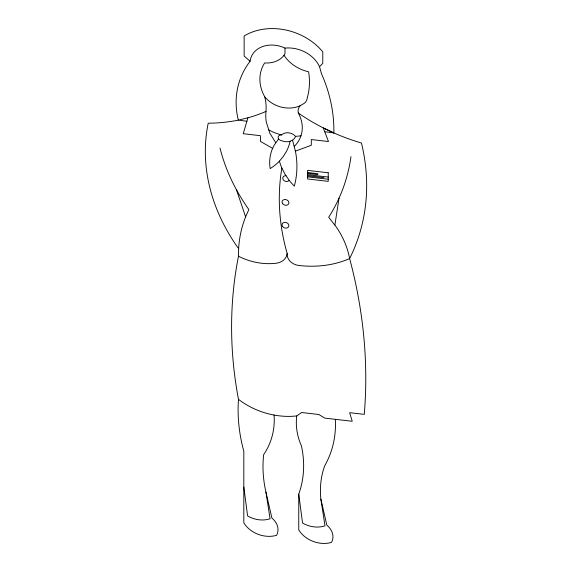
<?xml version="1.0" encoding="UTF-8"?>
<svg xmlns="http://www.w3.org/2000/svg" width="572" height="572" viewBox="0 0 572 572"><rect width="100%" height="100%" fill="white"/><g stroke="black" fill="none" stroke-linecap="round" stroke-linejoin="round"><path stroke-width="0.86" d="M274.074 415.015A95.081 76.126 19.1 0 1 263.649 454.676A160.396 128.421 19.1 0 0 265.944 492.099L271.9 518.068A17.532 14.035 19.1 0 1 276.562 535.335A25.418 20.349 19.1 0 1 243.815 522.844L243.815 451.287A218.647 175.061 19.1 0 1 238.474 399.342A551.265 441.369 19.1 0 1 238.474 256.22L238.667 248.084A157.171 125.84 19.1 0 1 245.61 216.852L248.849 209.531A213.849 171.214 19.1 0 1 219.998 147.991M339.024 198.169L334.892 225.039M281.867 168.054L281.746 168.711A275.847 220.856 19.1 0 0 287.173 253.532A11.855 9.488 19.1 0 0 298.713 265.465A93.358 74.746 19.1 0 0 349.628 258.587A250.801 200.808 19.1 0 0 361.433 143.007A177.034 141.742 19.1 0 1 333.841 132.94L323.252 127.913A177.034 141.742 19.1 0 1 298.305 113.041A11.89 9.517 19.1 0 1 300.35 105.605L303.403 103.832A9.917 7.936 19.1 0 0 305.634 102.016L306.263 101.101A9.917 7.936 19.1 0 0 306.885 99.578L307.936 95.288A87.645 70.17 19.1 0 0 308.601 71.786A34.17 27.356 19.1 0 1 283.998 55.298A24.11 19.298 19.1 0 1 264.65 62.934A46.454 37.187 19.1 0 0 264.779 96.882A63.649 50.958 19.1 0 1 265.987 111.411A55.148 44.151 19.1 0 0 266.359 122.329L269.862 133.226L275.711 142.685M294.315 146.289C299.227 141.692 302.08 135.085 302.288 128.378A39.311 31.474 19.1 0 0 298.305 113.041M301.001 135.829L295.567 136.386A10.861 8.694 19.1 0 1 292.528 140.147L290.126 141.255L289.425 144.001A63.549 50.887 19.1 0 1 286.193 151.852L283.147 156.678L279.429 161.118A63.549 50.887 19.1 0 1 270.17 168.604A54.776 43.858 19.1 0 1 271.85 150.221L274.024 145.431L278.607 138.889M265.987 111.411A143.729 115.079 19.1 0 1 247.898 117.825L243.243 133.712L260.432 135.7L260.432 141.42L272.615 148.355M289.196 180.309L289.16 180.373A3.504 2.81 19.1 0 1 283.455 180.023A3.504 2.81 19.1 0 1 285.292 175.726L285.971 175.733M283.998 55.298L284.978 53.818L284.978 48.091A25.554 20.456 19.1 0 0 250.114 61.254A103.067 82.518 19.1 0 0 238.338 120.12A143.729 115.079 19.1 0 1 208.222 123.195A209.574 167.796 19.1 0 0 237.566 247.218L238.667 248.084M324.71 131.71L333.841 132.94A185.793 148.756 19.1 0 0 321.5 73.759L319.526 66.702L322.78 63.313L322.78 51.859A55.126 44.137 19.1 0 0 244.137 35.986L244.137 56.02L250.114 61.254M238.474 399.342A67.782 54.269 19.1 0 0 271.285 414.5L276.405 415.451A67.782 54.269 19.1 0 0 291.749 416.33L296.761 415.958L301.651 412.505L318.84 414.493L324.746 418.111L352.245 421.285L349.628 412.677L364.278 414.364A642.413 514.35 19.1 0 0 349.628 258.587A98.963 79.236 19.1 0 0 336.222 226.898L328.685 217.267A233.562 187.001 19.1 0 0 350.958 156.671M295.417 151.158L311.297 145.274L311.297 139.547L328.485 141.534L323.252 127.913L333.841 132.94M247.898 117.825L238.338 120.12L246.889 121.264M307.607 172.537L317.918 173.724M307.607 173.459L317.918 174.653M307.607 174.682L328.235 177.063M307.607 175.754L323.981 177.649M307.607 176.827L328.235 179.208M236.429 189.711L245.61 216.852M292.528 140.147L295.545 151.78A113.935 91.22 19.1 0 1 294.315 186.129A62.377 49.943 19.1 0 1 289.246 180.38L285.028 174.224L281.739 167.768A62.377 49.943 19.1 0 1 279.429 161.118M335.306 419.326A128.393 102.803 19.1 0 1 324.631 465.937A113.463 90.841 19.1 0 0 320.878 499.177L326.834 525.146A17.532 14.035 19.1 0 1 331.503 542.413A25.418 20.349 19.1 0 1 298.756 529.922L298.756 494.144A128.393 102.803 19.1 0 0 301.401 445.838A76.691 61.404 19.1 0 1 296.761 415.958M320.878 499.177L325.01 525.847A23.666 18.947 19.1 0 1 302.545 523.03L298.756 494.144M265.944 492.099L270.07 518.768A23.666 18.947 19.1 0 1 247.605 515.951L243.815 487.065M300.35 105.605A26.291 21.05 19.1 0 1 264.779 96.882M238.474 256.22A54.776 43.858 19.1 0 0 276.154 263.242A15.523 12.427 19.1 0 0 287.173 253.532M284.978 48.091A29.944 23.974 19.1 0 1 319.526 66.702M268.354 129.637A41.584 33.298 19.1 0 0 281.581 134.942A9.002 7.207 19.1 0 1 295.567 136.386M281.581 134.942A3.504 2.81 19.1 0 0 278.149 137.402A3.504 2.81 19.1 0 0 281.581 140.662A10.861 8.694 19.1 0 0 290.126 141.255M328.235 172.773L307.607 170.392L307.607 178.979L328.235 181.36L328.235 172.773M282.504 203.475A3.504 2.81 19.1 0 0 288.452 204.161A3.504 2.81 19.1 0 0 285.478 199.521A3.504 2.81 19.1 0 0 282.504 203.475M282.468 226.326A3.504 2.81 19.1 0 0 288.417 227.012A3.504 2.81 19.1 0 0 285.442 222.372A3.504 2.81 19.1 0 0 282.468 226.326"/></g></svg>
